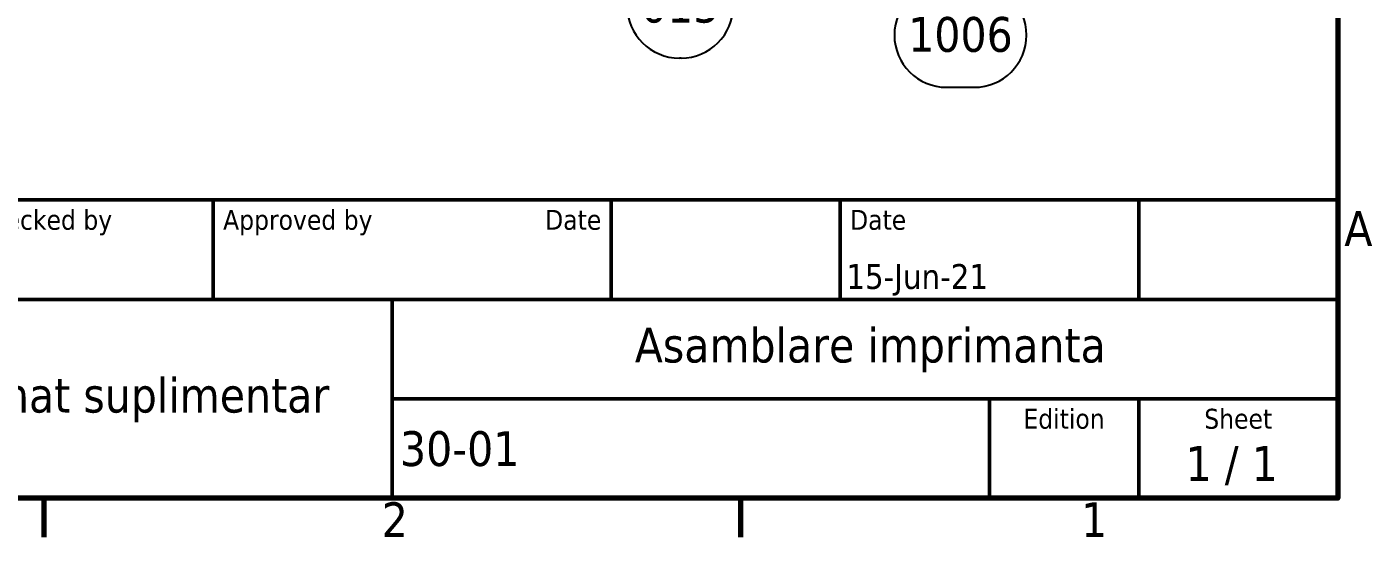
# Model space of a CAD drawing. Header units: millimetres. Extents: x -1259 to 2100, y -2965 to 1485.
# Drawn here: x 1391 to 2067, y 31 to 287 of the extents above; entities that cross this region are included whole.
import ezdxf
from ezdxf.enums import TextEntityAlignment as Align

# ---------------------------------------------------------------- set-up
doc = ezdxf.new("R2010")
doc.units = ezdxf.units.MM
doc.header["$LTSCALE"] = 5
for name, color, linetype, lineweight in [('Border (ISO)', 7, 'Continuous', 70), ('Symbol (ISO)', 7, 'Continuous', 25), ('Title (ISO)', 7, 'Continuous', 50)]:
    doc.layers.add(name, color=color, linetype=linetype, lineweight=lineweight)
doc.styles.add('Note Text (ISO)', font='tahoma.ttf')
doc.styles.add('Text Style39', font='tahoma.ttf')
doc.styles.add('Text Style41', font='tahoma.ttf')

# ---------------------------------------------------------------- blocks, each defined once
blk = doc.blocks.new('Borders Default Border')
at = {"layer": 'Border (ISO)'}
for p, q in [((280, 10), (280, 6.1)), ((350, 10), (350, 6.1))]:
    blk.add_line(p, q, dxfattribs=at)
at = {"layer": 'Border (ISO)', "flags": 128}
blk.add_lwpolyline([(10, 10), (10, 287), (410, 287), (410, 10), (10, 10)], dxfattribs=at)
at = {"layer": 'Border (ISO)', "char_height": 3.5, "attachment_point": 7, "style": 'Note Text (ISO)'}
for s, insert in [('A', (410.66, 35.38)), ('2', (313.94, 6.1)), ('1', (384.21, 6.1))]:
    blk.add_mtext(s, dxfattribs=dict(at, insert=insert))
blk = doc.blocks.new('Title Blocks I.A.B')
at = {"layer": 'Title (ISO)'}
for p, q in [((270.07, 130), (100.07, 130)), ((157.07, 120), (157.07, 130)), ((197.07, 120), (197.07, 130)), ((220.07, 120), (220.07, 130)), ((250.07, 120), (250.07, 130)), ((270.07, 100), (270.07, 130)), ((100.07, 120), (270.07, 120)), ((175.07, 120), (175.07, 100)), ((270.07, 110), (175.07, 110)), ((235.07, 100), (235.07, 110)), ((250.07, 100), (250.07, 110)), ((100.07, 100), (270.07, 100))]:
    blk.add_line(p, q, dxfattribs=at)
at = {"layer": 'Title (ISO)', "style": 'Text Style41'}
for s, p in [('Checked by', (133.07, 129)), ('Approved by', (158.07, 129)), ('Date', (221.07, 129))]:
    blk.add_text(s, height=2, dxfattribs=at).set_placement(p, align=Align.TOP_LEFT)
blk.add_text('Date', height=2, dxfattribs=at).set_placement((196.07, 129), align=Align.TOP_RIGHT)
for s, p in [('Edition', (242.57, 109)), ('Sheet', (260.07, 109))]:
    blk.add_text(s, height=2, dxfattribs=at).set_placement(p, align=Align.TOP_CENTER)
at = {"layer": 'Title (ISO)', "style": 'Note Text (ISO)'}
blk.add_text('1 / 1 ', height=3.5, dxfattribs=at).set_placement((260.07, 103.5), align=Align.MIDDLE_CENTER)
at = {"layer": 'Title (ISO)'}
for tag, p, height, style in [('AUTHOR_001', (100.92, 121.05), 2.5, 'Text Style39'), ('CREATION_DATE_001', (220.69, 121.05), 2.5, 'Text Style39'), ('TITLE_001', (198.12, 113.66), 3.5, 'Note Text (ISO)'), ('COMPANY_001', (102.23, 108.63), 3.5, 'Note Text (ISO)'), ('PART_NUMBER_001', (175.84, 103.25), 3.5, 'Note Text (ISO)')]:
    blk.add_attdef(tag, p, '', height=height, dxfattribs=dict(at, style=style))
at = {"layer": 'Title (ISO)', "style": 'Text Style39'}
for tag, p in [('CHECKED_BY', (133.07, 121)), ('ENG_APPROVED_BY', (158.07, 121))]:
    blk.add_attdef(tag, text='', height=2.5, dxfattribs=at).set_placement(p, align=Align.BOTTOM_LEFT)
blk.add_attdef('ENG_APPROVAL_DATE', text='', height=2.5, dxfattribs=at).set_placement((196.07, 121), align=Align.BOTTOM_RIGHT)
at = {"layer": 'Title (ISO)', "style": 'Note Text (ISO)'}
blk.add_attdef('REVISION_NUMBER', text='', height=3.5, dxfattribs=at).set_placement((242.57, 103.5), align=Align.MIDDLE_CENTER)
blk = doc.blocks.new('Balloon13')
at = {"layer": 'Symbol (ISO)'}
for p, q in [((364.36, 74.25), (363.51, 76.6)), ((364.83, 74.42), (363.51, 76.6)), ((363.51, 76.6), (363.89, 74.08)), ((363.89, 74.08), (364.83, 74.42)), ((364.36, 74.25), (368.92, 61.51)), ((370.7, 61.82), (373.48, 61.82)), ((370.7, 51.32), (373.48, 51.32))]:
    blk.add_line(p, q, dxfattribs=at)
at = {"layer": 'Symbol (ISO)', "flags": 128}
blk.add_lwpolyline([(364.83, 74.42), (363.51, 76.6), (363.89, 74.08), (364.83, 74.42)], dxfattribs=at)
at = {"layer": 'Symbol (ISO)'}
for centre, start, end in [((370.7, 56.57), 90, 270), ((373.48, 56.57), 270, 90)]:
    blk.add_arc(centre, 5.25, start, end, dxfattribs=at)
blk.add_solid([(364.83, 74.42), (363.51, 76.6), (363.89, 74.08), (364.83, 74.42)], dxfattribs=at)
at = {"layer": 'Symbol (ISO)', "insert": (372.09, 56.61), "char_height": 3.5, "attachment_point": 5, "style": 'Note Text (ISO)'}
blk.add_mtext('1006', dxfattribs=at)
blk = doc.blocks.new('Balloon14')
at = {"layer": 'Symbol (ISO)'}
for p, q in [((355.29, 79.83), (353.64, 77.89)), ((354.07, 77.65), (355.29, 79.83)), ((354.51, 77.4), (355.29, 79.83)), ((354.07, 77.65), (346.55, 64.1)), ((353.64, 77.89), (354.51, 77.4)), ((344.01, 64.76), (343.85, 64.76)), ((344.01, 54.26), (343.85, 54.26))]:
    blk.add_line(p, q, dxfattribs=at)
at = {"layer": 'Symbol (ISO)', "flags": 128}
blk.add_lwpolyline([(354.51, 77.4), (355.29, 79.83), (353.64, 77.89), (354.51, 77.4)], dxfattribs=at)
at = {"layer": 'Symbol (ISO)'}
for centre, start, end in [((343.85, 59.51), 90, 270), ((344.01, 59.51), 270, 90)]:
    blk.add_arc(centre, 5.25, start, end, dxfattribs=at)
blk.add_solid([(354.51, 77.4), (355.29, 79.83), (353.64, 77.89), (354.51, 77.4)], dxfattribs=at)
at = {"layer": 'Symbol (ISO)', "insert": (343.93, 59.55), "char_height": 3.5, "attachment_point": 5, "style": 'Note Text (ISO)'}
blk.add_mtext('015', dxfattribs=at)

msp = doc.modelspace()

# ---------------------------------------------------------------- block references
at = {"xscale": 5, "yscale": 5, "zscale": 5}
msp.add_blockref('Borders Default Border', (0, 0), dxfattribs=at)
ref = msp.add_blockref('Title Blocks I.A.B', (699.64, -450), dxfattribs=dict(xscale=5, yscale=5, zscale=5))
ref.add_attrib('TITLE_001', ' Asamblare imprimanta', (1690.25, 118.28), dxfattribs={"layer": 'Title (ISO)', "height": 17.5, "style": 'Note Text (ISO)'})
ref.add_attrib('PART_NUMBER_001', '30-01', (1578.86, 66.25), dxfattribs={"layer": 'Title (ISO)', "height": 17.5, "style": 'Note Text (ISO)'})
ref.add_attrib('COMPANY_001', '              Injectomat suplimentar', (1210.8, 93.13), dxfattribs={"layer": 'Title (ISO)', "height": 17.5, "style": 'Note Text (ISO)'})
ref.add_attrib('CREATION_DATE_001', '15-Jun-21', (1803.1, 155.26), dxfattribs={"layer": 'Title (ISO)', "height": 12.5, "style": 'Text Style39'})
at = {"layer": 'Symbol (ISO)', "xscale": 5, "yscale": 5, "zscale": 5}
for name in ['Balloon14', 'Balloon13']:
    msp.add_blockref(name, (0, 0), dxfattribs=at)

doc.saveas('drawing.dxf')
